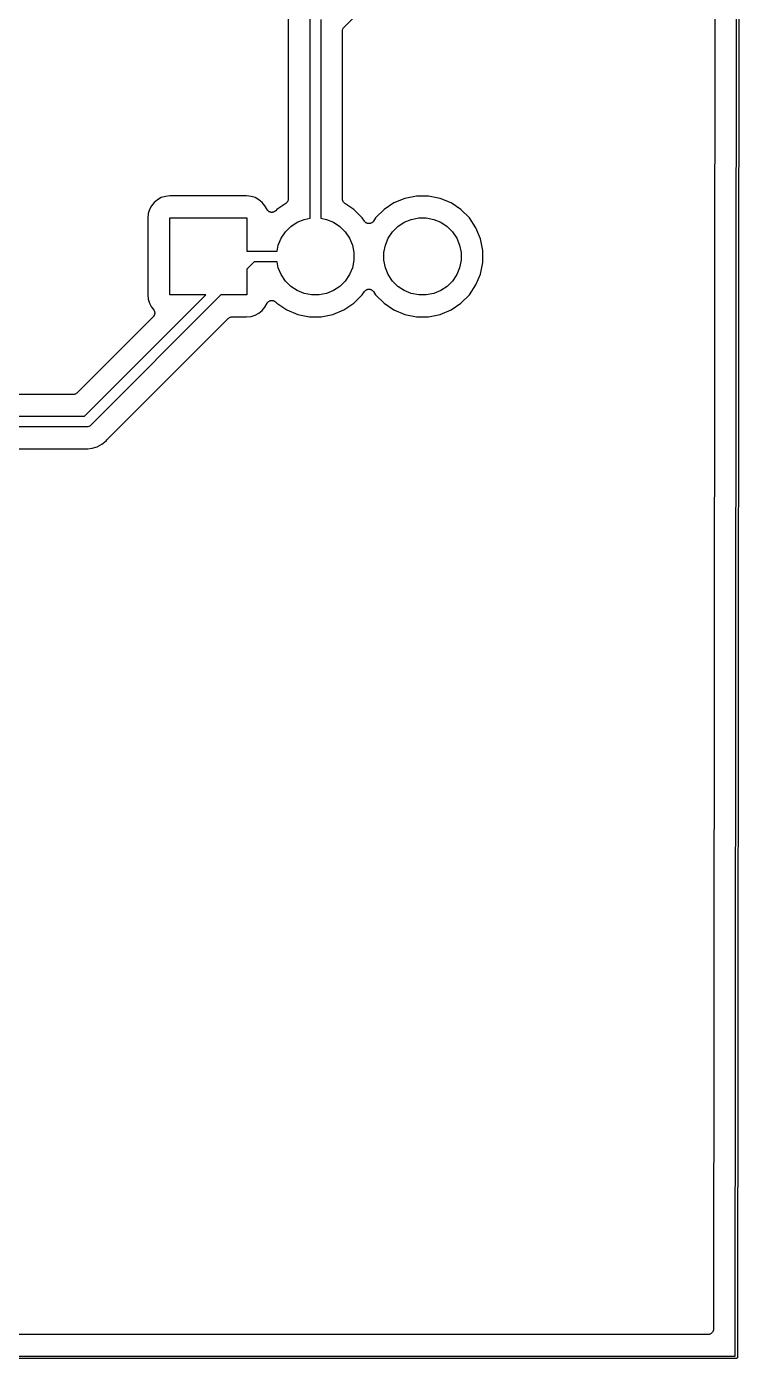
# Model space of a CAD drawing. Extents: x 20 to 116, y -135 to -20.
# Drawn here: x 99.32 to 116.03, y -135.03 to -103.94 of the extents above; entities that cross this region are included whole.
import ezdxf

# ---------------------------------------------------------------- set-up
doc = ezdxf.new("R2010")
doc.units = 0
doc.layers.add('BLACK', color=7, linetype='CONTINUOUS')

msp = doc.modelspace()

# ---------------------------------------------------------------- linework, layer by layer
at = {"layer": 'BLACK', "linetype": 'CONTINUOUS'}
for p, q in [((115.86, -134.975), (115.975, -20.025)), ((116.025, -20.0012), (115.91, -134.999)), ((115.466, -20.6601), (115.353, -134.34)), ((106.73, -103.951), (108.553, -102.128)), ((105.427, -103.764), (105.427, -107.967)), ((105.935, -108.412), (105.935, -103.733)), ((106.185, -103.778), (106.185, -108.412)), ((106.693, -104.039), (106.694, -104.028)), ((106.693, -104.041), (106.693, -104.039)), ((106.693, -107.967), (106.693, -104.041)), ((106.693, -104.041), (106.693, -104.041)), ((106.693, -104.041), (106.693, -104.041)), ((106.693, -104.041), (106.693, -104.041)), ((106.694, -104.028), (106.696, -104.016)), ((106.696, -104.015), (106.699, -104.004)), ((106.696, -104.016), (106.696, -104.015)), ((106.696, -104.015), (106.696, -104.015)), ((106.699, -104.004), (106.703, -103.992)), ((106.703, -103.991), (106.709, -103.981)), ((106.703, -103.992), (106.703, -103.991)), ((106.703, -103.992), (106.703, -103.992)), ((106.709, -103.981), (106.714, -103.971)), ((106.714, -103.971), (106.715, -103.97)), ((106.715, -103.969), (106.723, -103.96)), ((106.715, -103.97), (106.715, -103.969)), ((106.723, -103.96), (106.73, -103.951)), ((102.236, -108.121), (102.188, -108.21)), ((102.299, -108.044), (102.236, -108.121)), ((102.376, -107.981), (102.299, -108.044)), ((102.465, -107.933), (102.376, -107.981)), ((102.56, -107.904), (102.465, -107.933)), ((102.666, -107.894), (102.56, -107.904)), ((104.454, -107.894), (102.666, -107.894)), ((104.56, -107.904), (104.454, -107.894)), ((104.655, -107.933), (104.56, -107.904)), ((104.744, -107.981), (104.655, -107.933)), ((104.821, -108.044), (104.744, -107.981)), ((104.884, -108.121), (104.821, -108.044)), ((104.932, -108.21), (104.884, -108.121)), ((105.371, -108.072), (105.162, -108.211)), ((105.38, -108.065), (105.371, -108.072)), ((105.389, -108.057), (105.38, -108.065)), ((105.39, -108.057), (105.389, -108.057)), ((105.389, -108.057), (105.389, -108.057)), ((105.397, -108.048), (105.39, -108.057)), ((105.405, -108.038), (105.397, -108.048)), ((105.411, -108.027), (105.405, -108.037)), ((105.405, -108.037), (105.405, -108.038)), ((105.405, -108.038), (105.405, -108.038)), ((105.417, -108.017), (105.411, -108.027)), ((105.421, -108.004), (105.417, -108.016)), ((105.417, -108.016), (105.417, -108.016)), ((105.417, -108.016), (105.417, -108.017)), ((105.424, -107.993), (105.421, -108.004)), ((105.426, -107.98), (105.424, -107.992)), ((105.424, -107.992), (105.424, -107.992)), ((105.424, -107.992), (105.424, -107.993)), ((105.427, -107.968), (105.426, -107.98)), ((105.427, -107.967), (105.427, -107.967)), ((105.427, -107.967), (105.427, -107.967)), ((105.427, -107.967), (105.427, -107.967)), ((105.427, -107.967), (105.427, -107.968)), ((106.694, -107.978), (106.693, -107.967)), ((106.695, -107.99), (106.694, -107.978)), ((106.695, -107.991), (106.695, -107.99)), ((106.699, -108.003), (106.695, -107.991)), ((106.695, -107.991), (106.695, -107.991)), ((106.702, -108.014), (106.699, -108.003)), ((106.703, -108.015), (106.702, -108.014)), ((106.702, -108.014), (106.702, -108.014)), ((106.708, -108.025), (106.703, -108.015)), ((106.714, -108.036), (106.708, -108.025)), ((106.714, -108.037), (106.714, -108.036)), ((106.714, -108.036), (106.714, -108.036)), ((106.722, -108.046), (106.714, -108.037)), ((106.729, -108.055), (106.722, -108.046)), ((106.729, -108.056), (106.729, -108.055)), ((106.73, -108.056), (106.729, -108.056)), ((106.739, -108.064), (106.73, -108.056)), ((106.748, -108.071), (106.739, -108.064)), ((106.749, -108.072), (106.748, -108.071)), ((106.958, -108.211), (106.749, -108.072)), ((106.749, -108.072), (106.749, -108.072)), ((106.749, -108.072), (106.749, -108.072)), ((106.749, -108.072), (106.749, -108.072)), ((107.893, -108.057), (107.662, -108.211)), ((108.149, -107.951), (107.893, -108.057)), ((108.421, -107.897), (108.149, -107.951)), ((108.699, -107.897), (108.421, -107.897)), ((108.971, -107.951), (108.699, -107.897)), ((109.227, -108.057), (108.971, -107.951)), ((109.458, -108.211), (109.227, -108.057)), ((102.159, -108.305), (102.149, -108.411)), ((102.149, -108.411), (102.149, -110.199)), ((102.188, -108.21), (102.159, -108.305)), ((102.66, -110.205), (102.66, -108.405)), ((102.66, -108.405), (104.46, -108.405)), ((104.46, -108.405), (104.46, -109.18)), ((104.935, -108.215), (104.932, -108.21)), ((104.938, -108.22), (104.935, -108.215)), ((104.942, -108.225), (104.938, -108.22)), ((104.946, -108.231), (104.942, -108.225)), ((104.95, -108.235), (104.946, -108.231)), ((104.953, -108.239), (104.95, -108.235)), ((104.959, -108.244), (104.953, -108.239)), ((104.963, -108.248), (104.959, -108.244)), ((104.968, -108.252), (104.963, -108.248)), ((104.972, -108.255), (104.968, -108.252)), ((104.978, -108.258), (104.972, -108.255)), ((104.984, -108.262), (104.978, -108.258)), ((104.989, -108.264), (104.984, -108.262)), ((104.994, -108.267), (104.989, -108.264)), ((105.001, -108.269), (104.994, -108.267)), ((105.007, -108.272), (105.001, -108.269)), ((105.012, -108.273), (105.007, -108.272)), ((105.018, -108.275), (105.012, -108.273)), ((105.024, -108.275), (105.018, -108.275)), ((105.031, -108.277), (105.024, -108.275)), ((105.037, -108.277), (105.031, -108.277)), ((105.043, -108.277), (105.037, -108.277)), ((105.049, -108.277), (105.043, -108.277)), ((105.056, -108.277), (105.049, -108.277)), ((105.061, -108.276), (105.056, -108.277)), ((105.067, -108.275), (105.061, -108.276)), ((105.074, -108.273), (105.067, -108.275)), ((105.08, -108.272), (105.074, -108.273)), ((105.085, -108.27), (105.08, -108.272)), ((105.091, -108.268), (105.085, -108.27)), ((105.097, -108.265), (105.091, -108.268)), ((105.103, -108.263), (105.097, -108.265)), ((105.108, -108.26), (105.103, -108.263)), ((105.113, -108.257), (105.108, -108.26)), ((105.118, -108.253), (105.113, -108.257)), ((105.124, -108.249), (105.118, -108.253)), ((105.128, -108.245), (105.124, -108.249)), ((105.132, -108.241), (105.128, -108.245)), ((105.134, -108.24), (105.132, -108.241)), ((105.162, -108.211), (105.134, -108.24)), ((105.634, -108.507), (105.797, -108.44)), ((105.797, -108.44), (105.935, -108.412)), ((106.185, -108.412), (106.323, -108.44)), ((106.323, -108.44), (106.486, -108.507)), ((107.154, -108.407), (106.958, -108.211)), ((107.204, -108.483), (107.154, -108.407)), ((107.466, -108.407), (107.416, -108.483)), ((107.662, -108.211), (107.466, -108.407)), ((108.134, -108.507), (108.297, -108.44)), ((108.297, -108.44), (108.471, -108.405)), ((108.471, -108.405), (108.649, -108.405)), ((108.649, -108.405), (108.823, -108.44)), ((108.823, -108.44), (108.986, -108.507)), ((109.654, -108.407), (109.458, -108.211)), ((109.808, -108.638), (109.654, -108.407)), ((105.262, -108.879), (105.361, -108.731)), ((105.361, -108.731), (105.486, -108.606)), ((105.486, -108.606), (105.634, -108.507)), ((106.486, -108.507), (106.634, -108.606)), ((106.634, -108.606), (106.759, -108.731)), ((106.759, -108.731), (106.858, -108.879)), ((107.212, -108.493), (107.204, -108.483)), ((107.22, -108.502), (107.212, -108.493)), ((107.22, -108.503), (107.22, -108.502)), ((107.22, -108.502), (107.22, -108.502)), ((107.229, -108.51), (107.22, -108.503)), ((107.239, -108.518), (107.229, -108.51)), ((107.25, -108.524), (107.239, -108.518)), ((107.239, -108.518), (107.239, -108.518)), ((107.239, -108.518), (107.239, -108.518)), ((107.26, -108.53), (107.25, -108.524)), ((107.261, -108.53), (107.26, -108.53)), ((107.273, -108.534), (107.261, -108.53)), ((107.261, -108.53), (107.261, -108.53)), ((107.284, -108.537), (107.273, -108.534)), ((107.285, -108.537), (107.284, -108.537)), ((107.284, -108.537), (107.284, -108.537)), ((107.297, -108.539), (107.285, -108.537)), ((107.309, -108.54), (107.297, -108.539)), ((107.321, -108.539), (107.309, -108.54)), ((107.309, -108.54), (107.309, -108.54)), ((107.309, -108.54), (107.309, -108.54)), ((107.333, -108.538), (107.321, -108.539)), ((107.334, -108.538), (107.333, -108.538)), ((107.346, -108.534), (107.334, -108.538)), ((107.334, -108.538), (107.334, -108.538)), ((107.357, -108.531), (107.346, -108.534)), ((107.358, -108.531), (107.357, -108.531)), ((107.368, -108.525), (107.358, -108.53)), ((107.358, -108.53), (107.358, -108.531)), ((107.379, -108.519), (107.368, -108.525)), ((107.38, -108.519), (107.379, -108.519)), ((107.389, -108.511), (107.38, -108.519)), ((107.38, -108.519), (107.38, -108.519)), ((107.399, -108.504), (107.389, -108.511)), ((107.407, -108.494), (107.399, -108.503)), ((107.399, -108.503), (107.399, -108.504)), ((107.399, -108.504), (107.399, -108.504)), ((107.415, -108.485), (107.407, -108.494)), ((107.416, -108.483), (107.415, -108.484)), ((107.415, -108.484), (107.415, -108.484)), ((107.415, -108.484), (107.415, -108.484)), ((107.415, -108.484), (107.415, -108.485)), ((107.762, -108.879), (107.861, -108.731)), ((107.861, -108.731), (107.986, -108.606)), ((107.986, -108.606), (108.134, -108.507)), ((108.986, -108.507), (109.134, -108.606)), ((109.134, -108.606), (109.259, -108.731)), ((109.259, -108.731), (109.358, -108.879)), ((109.914, -108.894), (109.808, -108.638)), ((105.167, -109.18), (105.195, -109.042)), ((105.195, -109.042), (105.262, -108.879)), ((106.858, -108.879), (106.925, -109.042)), ((106.925, -109.042), (106.96, -109.216)), ((107.66, -109.216), (107.695, -109.042)), ((107.695, -109.042), (107.762, -108.879)), ((109.358, -108.879), (109.425, -109.042)), ((109.425, -109.042), (109.46, -109.216)), ((109.968, -109.166), (109.914, -108.894)), ((104.46, -109.18), (104.574, -109.18)), ((104.574, -109.18), (104.58, -109.179)), ((104.58, -109.179), (104.586, -109.18)), ((104.586, -109.18), (105.167, -109.18)), ((106.96, -109.394), (106.925, -109.568)), ((106.96, -109.216), (106.96, -109.394)), ((107.66, -109.394), (107.66, -109.216)), ((107.695, -109.568), (107.66, -109.394)), ((109.46, -109.394), (109.425, -109.568)), ((109.46, -109.216), (109.46, -109.394)), ((109.968, -109.444), (109.968, -109.166)), ((104.632, -109.43), (104.46, -109.602)), ((104.46, -109.602), (104.46, -110.205)), ((105.167, -109.43), (104.632, -109.43)), ((105.195, -109.568), (105.167, -109.43)), ((105.262, -109.731), (105.195, -109.568)), ((106.925, -109.568), (106.858, -109.731)), ((107.762, -109.731), (107.695, -109.568)), ((109.425, -109.568), (109.358, -109.731)), ((109.808, -109.972), (109.914, -109.716)), ((109.914, -109.716), (109.968, -109.444)), ((105.361, -109.879), (105.262, -109.731)), ((105.486, -110.004), (105.361, -109.879)), ((105.634, -110.103), (105.486, -110.004)), ((106.634, -110.004), (106.486, -110.103)), ((106.759, -109.879), (106.634, -110.004)), ((106.858, -109.731), (106.759, -109.879)), ((107.861, -109.879), (107.762, -109.731)), ((107.986, -110.004), (107.861, -109.879)), ((108.134, -110.103), (107.986, -110.004)), ((109.134, -110.004), (108.986, -110.103)), ((109.259, -109.879), (109.134, -110.004)), ((109.358, -109.731), (109.259, -109.879)), ((109.654, -110.203), (109.808, -109.972)), ((100.673, -113.035), (103.503, -110.205)), ((103.857, -110.205), (100.818, -113.244)), ((102.149, -110.199), (102.159, -110.305)), ((102.159, -110.305), (102.188, -110.4)), ((103.503, -110.205), (102.66, -110.205)), ((104.46, -110.205), (103.857, -110.205)), ((104.991, -110.345), (104.996, -110.342)), ((104.996, -110.342), (105.002, -110.34)), ((105.002, -110.34), (105.008, -110.338)), ((105.008, -110.338), (105.014, -110.337)), ((105.014, -110.337), (105.02, -110.335)), ((105.02, -110.335), (105.026, -110.334)), ((105.026, -110.334), (105.033, -110.333)), ((105.033, -110.333), (105.038, -110.333)), ((105.038, -110.333), (105.044, -110.333)), ((105.044, -110.333), (105.051, -110.333)), ((105.051, -110.333), (105.057, -110.333)), ((105.057, -110.333), (105.063, -110.335)), ((105.063, -110.335), (105.069, -110.335)), ((105.069, -110.335), (105.075, -110.337)), ((105.075, -110.337), (105.082, -110.338)), ((105.082, -110.338), (105.087, -110.341)), ((105.087, -110.341), (105.093, -110.342)), ((105.093, -110.342), (105.098, -110.346)), ((105.797, -110.17), (105.634, -110.103)), ((105.971, -110.205), (105.797, -110.17)), ((106.149, -110.205), (105.971, -110.205)), ((106.323, -110.17), (106.149, -110.205)), ((106.486, -110.103), (106.323, -110.17)), ((106.958, -110.399), (107.154, -110.203)), ((107.154, -110.203), (107.204, -110.127)), ((107.204, -110.127), (107.205, -110.126)), ((107.205, -110.125), (107.213, -110.116)), ((107.205, -110.126), (107.205, -110.125)), ((107.205, -110.126), (107.205, -110.126)), ((107.205, -110.126), (107.205, -110.126)), ((107.213, -110.116), (107.221, -110.107)), ((107.221, -110.106), (107.231, -110.099)), ((107.221, -110.107), (107.221, -110.106)), ((107.221, -110.106), (107.221, -110.106)), ((107.231, -110.099), (107.24, -110.091)), ((107.24, -110.091), (107.24, -110.091)), ((107.24, -110.091), (107.241, -110.091)), ((107.241, -110.091), (107.251, -110.085)), ((107.251, -110.085), (107.262, -110.08)), ((107.262, -110.08), (107.262, -110.079)), ((107.262, -110.079), (107.263, -110.079)), ((107.263, -110.079), (107.274, -110.076)), ((107.274, -110.076), (107.286, -110.072)), ((107.286, -110.072), (107.286, -110.072)), ((107.286, -110.072), (107.287, -110.072)), ((107.287, -110.072), (107.298, -110.071)), ((107.298, -110.071), (107.311, -110.07)), ((107.311, -110.07), (107.311, -110.07)), ((107.311, -110.07), (107.311, -110.07)), ((107.311, -110.07), (107.323, -110.071)), ((107.323, -110.071), (107.335, -110.073)), ((107.335, -110.073), (107.336, -110.073)), ((107.336, -110.073), (107.336, -110.073)), ((107.336, -110.073), (107.347, -110.076)), ((107.347, -110.076), (107.359, -110.08)), ((107.359, -110.08), (107.359, -110.08)), ((107.359, -110.08), (107.36, -110.08)), ((107.36, -110.08), (107.37, -110.086)), ((107.37, -110.086), (107.381, -110.092)), ((107.381, -110.092), (107.381, -110.092)), ((107.381, -110.092), (107.381, -110.092)), ((107.381, -110.092), (107.391, -110.1)), ((107.391, -110.1), (107.4, -110.107)), ((107.4, -110.107), (107.4, -110.108)), ((107.4, -110.108), (107.4, -110.108)), ((107.4, -110.108), (107.408, -110.117)), ((107.408, -110.117), (107.416, -110.127)), ((107.416, -110.127), (107.466, -110.203)), ((107.466, -110.203), (107.662, -110.399)), ((108.297, -110.17), (108.134, -110.103)), ((108.471, -110.205), (108.297, -110.17)), ((108.649, -110.205), (108.471, -110.205)), ((108.823, -110.17), (108.649, -110.205)), ((108.986, -110.103), (108.823, -110.17)), ((109.458, -110.399), (109.654, -110.203)), ((102.188, -110.4), (102.236, -110.489)), ((102.236, -110.489), (102.282, -110.546)), ((102.282, -110.546), (102.283, -110.547)), ((102.283, -110.547), (102.287, -110.552)), ((102.287, -110.552), (102.29, -110.556)), ((102.29, -110.556), (102.293, -110.562)), ((102.293, -110.562), (102.297, -110.568)), ((102.297, -110.568), (102.299, -110.573)), ((102.299, -110.573), (102.302, -110.578)), ((102.302, -110.578), (102.304, -110.584)), ((102.304, -110.584), (102.306, -110.591)), ((102.306, -110.591), (102.307, -110.596)), ((102.307, -110.596), (102.309, -110.602)), ((102.309, -110.651), (102.307, -110.658)), ((102.309, -110.602), (102.309, -110.609)), ((102.309, -110.609), (102.311, -110.615)), ((102.31, -110.64), (102.309, -110.645)), ((102.309, -110.645), (102.309, -110.651)), ((102.311, -110.627), (102.31, -110.633)), ((102.31, -110.633), (102.31, -110.64)), ((102.311, -110.615), (102.311, -110.621)), ((102.311, -110.621), (102.311, -110.627)), ((104.655, -110.677), (104.744, -110.629)), ((104.744, -110.629), (104.821, -110.566)), ((104.821, -110.566), (104.884, -110.489)), ((104.884, -110.489), (104.932, -110.4)), ((104.932, -110.4), (104.933, -110.398)), ((104.933, -110.398), (104.936, -110.393)), ((104.936, -110.393), (104.939, -110.388)), ((104.939, -110.388), (104.943, -110.383)), ((104.943, -110.383), (104.947, -110.378)), ((104.947, -110.378), (104.951, -110.374)), ((104.951, -110.374), (104.955, -110.369)), ((104.955, -110.369), (104.96, -110.365)), ((104.96, -110.365), (104.965, -110.361)), ((104.965, -110.361), (104.969, -110.357)), ((104.969, -110.357), (104.974, -110.354)), ((104.974, -110.354), (104.98, -110.351)), ((104.98, -110.351), (104.985, -110.347)), ((104.985, -110.347), (104.991, -110.345)), ((105.098, -110.346), (105.105, -110.348)), ((105.105, -110.348), (105.109, -110.351)), ((105.109, -110.351), (105.115, -110.354)), ((105.115, -110.354), (105.12, -110.358)), ((105.12, -110.358), (105.125, -110.362)), ((105.125, -110.362), (105.129, -110.366)), ((105.129, -110.366), (105.134, -110.37)), ((105.134, -110.37), (105.162, -110.399)), ((105.162, -110.399), (105.393, -110.553)), ((105.393, -110.553), (105.649, -110.659)), ((106.471, -110.659), (106.727, -110.553)), ((106.727, -110.553), (106.958, -110.399)), ((107.662, -110.399), (107.893, -110.553)), ((107.893, -110.553), (108.149, -110.659)), ((108.971, -110.659), (109.227, -110.553)), ((109.227, -110.553), (109.458, -110.399)), ((102.274, -110.716), (100.5, -112.49)), ((101.199, -113.581), (104.027, -110.753)), ((102.278, -110.711), (102.274, -110.716)), ((102.282, -110.707), (102.278, -110.711)), ((102.285, -110.702), (102.282, -110.707)), ((102.29, -110.697), (102.285, -110.702)), ((102.292, -110.692), (102.29, -110.697)), ((102.296, -110.687), (102.292, -110.692)), ((102.298, -110.681), (102.296, -110.687)), ((102.301, -110.675), (102.298, -110.681)), ((102.303, -110.669), (102.301, -110.675)), ((102.305, -110.664), (102.303, -110.669)), ((102.307, -110.658), (102.305, -110.664)), ((104.027, -110.753), (104.028, -110.752)), ((104.027, -110.753), (104.027, -110.753)), ((104.027, -110.753), (104.027, -110.753)), ((104.027, -110.753), (104.027, -110.753)), ((104.028, -110.752), (104.037, -110.745)), ((104.037, -110.745), (104.046, -110.737)), ((104.046, -110.737), (104.047, -110.737)), ((104.047, -110.737), (104.048, -110.737)), ((104.048, -110.737), (104.058, -110.731)), ((104.058, -110.731), (104.068, -110.726)), ((104.068, -110.726), (104.069, -110.725)), ((104.069, -110.725), (104.07, -110.725)), ((104.07, -110.725), (104.081, -110.722)), ((104.081, -110.722), (104.092, -110.718)), ((104.092, -110.718), (104.093, -110.718)), ((104.093, -110.718), (104.105, -110.717)), ((104.093, -110.718), (104.093, -110.718)), ((104.105, -110.717), (104.117, -110.716)), ((104.117, -110.716), (104.454, -110.716)), ((104.454, -110.716), (104.56, -110.706)), ((104.56, -110.706), (104.655, -110.677)), ((105.649, -110.659), (105.921, -110.713)), ((105.921, -110.713), (106.199, -110.713)), ((106.199, -110.713), (106.471, -110.659)), ((108.149, -110.659), (108.421, -110.713)), ((108.421, -110.713), (108.699, -110.713)), ((108.699, -110.713), (108.971, -110.659)), ((100.457, -112.518), (100.446, -112.521)), ((100.458, -112.518), (100.457, -112.518)), ((100.459, -112.517), (100.458, -112.518)), ((100.469, -112.512), (100.459, -112.517)), ((100.479, -112.507), (100.469, -112.512)), ((100.48, -112.506), (100.479, -112.507)), ((100.49, -112.498), (100.48, -112.506)), ((100.48, -112.506), (100.48, -112.506)), ((100.499, -112.491), (100.49, -112.498)), ((100.5, -112.49), (100.499, -112.491)), ((100.5, -112.49), (100.5, -112.49)), ((100.5, -112.49), (100.5, -112.49)), ((100.5, -112.49), (100.5, -112.49)), ((100.41, -112.527), (98.8755, -112.527)), ((100.422, -112.526), (100.41, -112.527)), ((100.434, -112.525), (100.422, -112.526)), ((100.435, -112.525), (100.434, -112.525)), ((100.434, -112.525), (100.434, -112.525)), ((100.446, -112.521), (100.435, -112.525)), ((96.2018, -113.035), (100.673, -113.035)), ((100.719, -113.285), (96.1561, -113.285)), ((100.725, -113.286), (100.719, -113.285)), ((100.731, -113.285), (100.725, -113.286)), ((100.75, -113.283), (100.731, -113.285)), ((100.731, -113.285), (100.731, -113.285)), ((100.773, -113.276), (100.75, -113.283)), ((100.795, -113.264), (100.773, -113.276)), ((100.814, -113.249), (100.795, -113.264)), ((100.818, -113.244), (100.814, -113.249)), ((100.849, -113.784), (100.968, -113.748)), ((100.968, -113.748), (101.078, -113.689)), ((101.078, -113.689), (101.175, -113.61)), ((101.175, -113.61), (101.191, -113.59)), ((101.191, -113.59), (101.192, -113.589)), ((101.192, -113.589), (101.196, -113.585)), ((101.196, -113.585), (101.199, -113.581)), ((96.1873, -113.793), (100.688, -113.793)), ((100.688, -113.793), (100.689, -113.793)), ((100.689, -113.793), (100.695, -113.794)), ((100.695, -113.794), (100.7, -113.794)), ((100.7, -113.794), (100.725, -113.796)), ((100.725, -113.796), (100.75, -113.794)), ((100.75, -113.794), (100.849, -113.784)), ((100.75, -113.794), (100.75, -113.794)), ((115.226, -134.467), (20.66, -134.467)), ((115.237, -134.466), (115.226, -134.467)), ((115.249, -134.465), (115.237, -134.466)), ((115.25, -134.465), (115.249, -134.465)), ((115.262, -134.461), (115.25, -134.465)), ((115.25, -134.465), (115.25, -134.465)), ((115.273, -134.458), (115.262, -134.461)), ((115.274, -134.458), (115.273, -134.458)), ((115.285, -134.452), (115.274, -134.457)), ((115.274, -134.457), (115.274, -134.458)), ((115.295, -134.446), (115.285, -134.452)), ((115.296, -134.446), (115.295, -134.446)), ((115.295, -134.446), (115.295, -134.446)), ((115.305, -134.438), (115.296, -134.446)), ((115.314, -134.431), (115.305, -134.438)), ((115.315, -134.43), (115.314, -134.431)), ((115.323, -134.421), (115.315, -134.43)), ((115.315, -134.43), (115.315, -134.43)), ((115.33, -134.412), (115.323, -134.421)), ((115.331, -134.411), (115.33, -134.412)), ((115.337, -134.401), (115.331, -134.411)), ((115.331, -134.411), (115.331, -134.411)), ((115.342, -134.39), (115.337, -134.401)), ((115.343, -134.389), (115.342, -134.39)), ((115.342, -134.39), (115.342, -134.39)), ((115.346, -134.378), (115.343, -134.389)), ((115.35, -134.367), (115.346, -134.378)), ((115.351, -134.354), (115.35, -134.366)), ((115.35, -134.366), (115.35, -134.366)), ((115.35, -134.366), (115.35, -134.367)), ((115.353, -134.342), (115.351, -134.354)), ((115.353, -134.34), (115.353, -134.341)), ((115.353, -134.341), (115.353, -134.341)), ((115.353, -134.341), (115.353, -134.341)), ((115.353, -134.341), (115.353, -134.342)), ((115.884, -135.025), (20.0012, -135.025)), ((20.025, -134.975), (115.86, -134.975)), ((115.885, -135.025), (115.884, -135.025)), ((115.886, -135.025), (115.885, -135.025)), ((115.888, -135.025), (115.886, -135.025)), ((115.886, -135.025), (115.886, -135.025)), ((115.89, -135.025), (115.888, -135.025)), ((115.893, -135.024), (115.89, -135.025)), ((115.89, -135.025), (115.89, -135.025)), ((115.89, -135.025), (115.89, -135.025)), ((115.895, -135.023), (115.893, -135.024)), ((115.898, -135.022), (115.895, -135.023)), ((115.895, -135.023), (115.895, -135.023)), ((115.895, -135.023), (115.895, -135.023)), ((115.899, -135.021), (115.898, -135.022)), ((115.901, -135.019), (115.899, -135.021)), ((115.899, -135.021), (115.899, -135.021)), ((115.899, -135.021), (115.899, -135.021)), ((115.903, -135.018), (115.901, -135.019)), ((115.905, -135.015), (115.903, -135.018)), ((115.903, -135.018), (115.903, -135.018)), ((115.903, -135.018), (115.903, -135.018)), ((115.906, -135.014), (115.905, -135.015)), ((115.907, -135.011), (115.906, -135.014)), ((115.906, -135.014), (115.906, -135.014)), ((115.906, -135.014), (115.906, -135.014)), ((115.908, -135.01), (115.907, -135.011)), ((115.909, -135.007), (115.908, -135.01)), ((115.908, -135.01), (115.908, -135.01)), ((115.908, -135.01), (115.908, -135.01)), ((115.91, -135.005), (115.909, -135.007)), ((115.91, -134.999), (115.91, -135)), ((115.91, -135), (115.91, -135.005)), ((115.91, -135.005), (115.91, -135.005)), ((115.91, -135.005), (115.91, -135.005))]:
    msp.add_line(p, q, dxfattribs=at)

doc.saveas('drawing.dxf')
